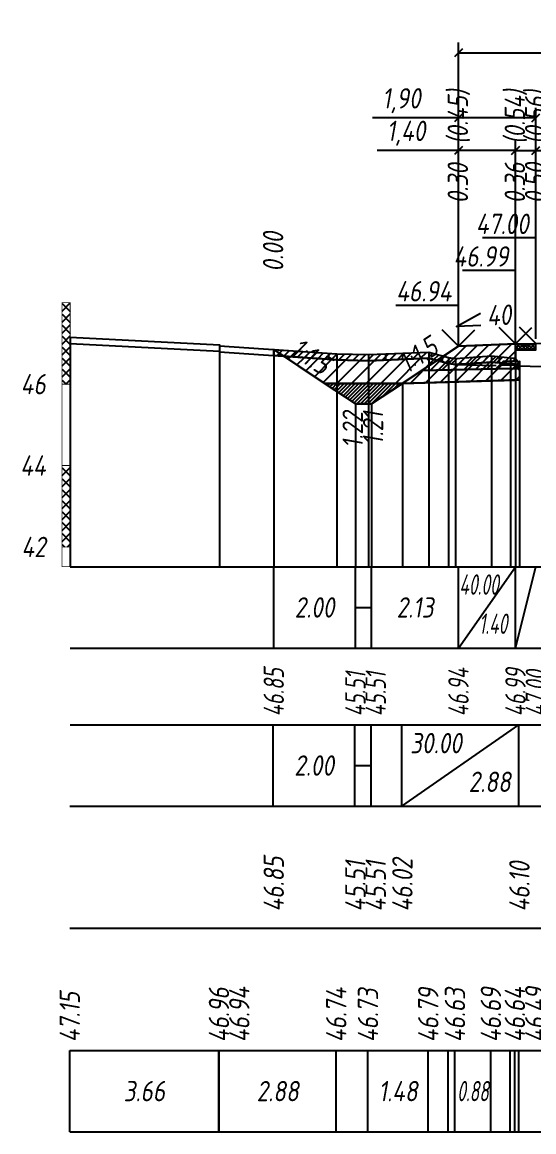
# Model space of a CAD drawing. Extents: x -717 to 1451, y -133302 to 233.
# Drawn here: x -349.7 to -286.9, y -114837.1 to -114700.8 of the extents above; entities that cross this region are included whole.
import ezdxf
from ezdxf.enums import TextEntityAlignment as Align

# ---------------------------------------------------------------- set-up
doc = ezdxf.new("R2010")
doc.units = 0
doc.linetypes.add('штриховая', pattern=[0.75, 0.5, -0.25])
for name, color, linetype in [('Интерполированный поперечник', 2, 'Continuous'), ('Код_510', 7, 'Continuous'), ('Код_514', 1, 'Continuous'), ('Код_516', 1, 'Continuous'), ('Контур_0', 7, 'Continuous'), ('Контур_2521', 7, 'Continuous'), ('Контур_2564', 7, 'Continuous'), ('Контур_2660', 7, 'Continuous'), ('Контур_2665', 7, 'Continuous'), ('Контур_400', 7, 'Continuous'), ('Контур_508', 7, 'Continuous'), ('Контур_512', 7, 'Continuous'), ('Контур_513', 7, 'Continuous'), ('Контур_818', 7, 'Continuous'), ('Красный поперечник', 1, 'Continuous'), ('Линейка абсолютных высот', 7, 'Continuous'), ('Объём_2501', 7, 'Continuous'), ('Объём_2564', 7, 'Continuous'), ('Объём_2650', 7, 'Continuous'), ('Объём_2660', 7, 'Continuous'), ('Объём_2661', 7, 'Continuous'), ('Объём_2662', 7, 'Continuous'), ('Объём_2663', 7, 'Continuous'), ('Объём_2664', 7, 'Continuous'), ('Объём_2665', 7, 'Continuous'), ('Объём_2666', 7, 'Continuous'), ('Объём_2667', 7, 'Continuous'), ('Объём_2668', 7, 'Continuous'), ('Объём_2669', 7, 'Continuous'), ('Объём_2675', 7, 'Continuous'), ('Объём_2753', 7, 'Continuous'), ('Откосы', 7, 'Continuous'), ('Отметки покрытия', 7, 'Continuous'), ('Рабочие отметки', 7, 'Continuous'), ('Рабочие отметки доп.', 7, 'Continuous'), ('Слои выравнивания', 7, 'Continuous'), ('Таблица', 7, 'Continuous'), ('Уклоны проезжей части', 7, 'Continuous'), ('Черный поперечник', 3, 'Continuous')]:
    doc.layers.add(name, color=color, linetype=linetype)
for name, color, linetype, true_color in [('Контур_2540', 2, 'Continuous', 0xffff00), ('Контур_2560', 2, 'Continuous', 0xffff00), ('Контур_2561', 7, 'Continuous', 0xff8040), ('Контур_2562', 3, 'Continuous', 0x00ff00), ('Контур_2563', 7, 'Continuous', 0xff8000), ('Контур_2570', 7, 'Continuous', 0x80ff00), ('Контур_2736', 4, 'Continuous', 0x00ffff), ('Контур_2737', 4, 'Continuous', 0x00ffff), ('Контур_2738', 4, 'Continuous', 0x00ffff), ('Контур_2739', 4, 'Continuous', 0x00ffff), ('Контур_2741', 4, 'Continuous', 0x00ffff), ('Контур_2742', 4, 'Continuous', 0x00ffff), ('Контур_2743', 4, 'Continuous', 0x00ffff), ('Контур_2744', 7, 'Continuous', 0xa4ffff), ('Контур_2745', 7, 'Continuous', 0xa4ffff), ('Контур_2747', 4, 'Continuous', 0x00ffff), ('Контур_2748', 4, 'Continuous', 0x00ffff), ('Контур_2749', 4, 'Continuous', 0x00ffff), ('Контур_2750', 4, 'Continuous', 0x00ffff), ('Контур_2751', 4, 'Continuous', 0x00ffff), ('Контур_2752', 4, 'Continuous', 0x00ffff), ('Контур_2760', 7, 'Continuous', 0x323232), ('Контур_402', 7, 'Continuous', 0xff6464), ('Контур_703', 4, 'Continuous', 0x00ffff), ('Контур_705', 4, 'Continuous', 0x00ffff), ('Контур_707', 4, 'Continuous', 0x00ffff), ('Контур_720', 131, 'Continuous', 0xaaffff), ('Объём_2500', 7, 'Continuous', 0xc0c0c0), ('Объём_2520', 7, 'Continuous', 0x80ffff), ('Объём_2540', 2, 'Continuous', 0xffff00), ('Объём_2560', 2, 'Continuous', 0xffff00), ('Объём_2561', 7, 'Continuous', 0xff8040), ('Объём_2562', 3, 'Continuous', 0x00ff00), ('Объём_2563', 7, 'Continuous', 0xff8000), ('Объём_2570', 7, 'Continuous', 0x80ff00), ('Объём_2600', 7, 'Continuous', 0x808000), ('Объём_2620', 2, 'Continuous', 0xffff00), ('Объём_2746', 2, 'Continuous', 0xffff00)]:
    doc.layers.add(name, color=color, linetype=linetype, true_color=true_color)
doc.styles.get("Standard").update_dxf_attribs({"font": 'txt', "height": 2.5})
doc.styles.add('М', font='romand.shx', dxfattribs={"width": 0.8, "oblique": 10, "height": 2.5})
doc.dimstyles.new('ISO-25', dxfattribs={"dimtxt": 2.5, "dimasz": 2.5, "dimexe": 1.25, "dimexo": 0.625, "dimtad": 1, "dimtxsty": 'Standard', "dimcen": 2.5, "dimadec": 0, "dimazin": 0, "dimtfac": 1, "dimtmove": 0, "dimatfit": 3, "dimfxl": 1, "dimarcsym": 0})
pattern_1 = [(45.00000125, (-423.81675, 10.3301), (-0.6735192404, 0.673519211), []), (135.0000003, (-423.81675, 10.3301), (-0.673519222, -0.67351923), [])]

# ---------------------------------------------------------------- blocks, each defined once
blk = doc.blocks.new('_Oblique')
at = {"color": 0, "linetype": 'ByBlock', "lineweight": -2}
blk.add_line((-0.5, -0.5), (0.5, 0.5), dxfattribs=at)
blk = doc.blocks.new('*D2367')
at = {"color": 0, "lineweight": -2, "transparency": 16777216}
for p, q in [((-296.13, -114740), (-296.13, -114715.28)), ((-289.13, -114739.72), (-289.13, -114715.28)), ((-296.13, -114716.53), (-306.1, -114716.53)), ((-289.13, -114716.53), (-296.13, -114716.53))]:
    blk.add_line(p, q, dxfattribs=at)
at = {"layer": 'Defpoints', "color": 0, "transparency": 16777216}
for p in [(-289.13, -114716.53), (-296.13, -114740.62), (-289.13, -114740.34)]:
    blk.add_point(p, dxfattribs=at)
at = {"color": 0, "lineweight": -2, "transparency": 16777216, "rotation": 180}
blk.add_blockref('_Oblique', (-296.13, -114716.53), dxfattribs=at)
at = {"color": 0, "lineweight": -2, "transparency": 16777216}
blk.add_blockref('_Oblique', (-289.13, -114716.53), dxfattribs=at)
at = {"color": 0, "transparency": 16777216, "insert": (-302.56, -114714.42), "char_height": 2.5, "width": 8.75, "attachment_point": 5, "style": 'М'}
blk.add_mtext('1,40', dxfattribs=at)
blk = doc.blocks.new('*D2369')
at = {"color": 0, "lineweight": -2, "transparency": 16777216}
for p, q in [((-289.13, -114739.72), (-289.13, -114715.28)), ((-286.63, -114739.67), (-286.63, -114715.28)), ((-289.13, -114716.53), (-286.63, -114716.53)), ((-286.63, -114716.53), (-275.67, -114716.53))]:
    blk.add_line(p, q, dxfattribs=at)
at = {"layer": 'Defpoints', "color": 0, "transparency": 16777216}
for p in [(-286.63, -114716.53), (-289.13, -114740.34), (-286.63, -114740.29)]:
    blk.add_point(p, dxfattribs=at)
at = {"color": 0, "lineweight": -2, "transparency": 16777216, "rotation": 180}
blk.add_blockref('_Oblique', (-289.13, -114716.53), dxfattribs=at)
at = {"color": 0, "lineweight": -2, "transparency": 16777216}
blk.add_blockref('_Oblique', (-286.63, -114716.53), dxfattribs=at)
at = {"color": 0, "transparency": 16777216, "insert": (-279.43, -114714.42), "char_height": 2.5, "width": 9.1667, "attachment_point": 5, "style": 'М'}
blk.add_mtext('0,50', dxfattribs=at)
blk = doc.blocks.new('*D2372')
at = {"color": 0, "lineweight": -2, "transparency": 16777216}
for p, q in [((-296.13, -114740), (-296.13, -114711.28)), ((-286.63, -114739.67), (-286.63, -114711.28)), ((-296.13, -114712.53), (-306.67, -114712.53)), ((-286.63, -114712.53), (-296.13, -114712.53))]:
    blk.add_line(p, q, dxfattribs=at)
at = {"layer": 'Defpoints', "color": 0, "transparency": 16777216}
for p in [(-286.63, -114712.53), (-296.13, -114740.62), (-286.63, -114740.29)]:
    blk.add_point(p, dxfattribs=at)
at = {"color": 0, "lineweight": -2, "transparency": 16777216, "rotation": 180}
blk.add_blockref('_Oblique', (-296.13, -114712.53), dxfattribs=at)
at = {"color": 0, "lineweight": -2, "transparency": 16777216}
blk.add_blockref('_Oblique', (-286.63, -114712.53), dxfattribs=at)
at = {"color": 0, "transparency": 16777216, "insert": (-303.13, -114710.42), "char_height": 2.5, "width": 8.75, "attachment_point": 5, "style": 'М'}
blk.add_mtext('1,90', dxfattribs=at)
blk = doc.blocks.new('*D2373')
at = {"color": 0, "lineweight": -2, "transparency": 16777216}
for p, q in [((-296.13, -114740), (-296.13, -114703.28)), ((-195.18, -114739.97), (-195.18, -114703.28)), ((-296.13, -114704.53), (-195.18, -114704.53))]:
    blk.add_line(p, q, dxfattribs=at)
at = {"layer": 'Defpoints', "color": 0, "transparency": 16777216}
for p in [(-195.18, -114704.53), (-296.13, -114740.62), (-195.18, -114740.59)]:
    blk.add_point(p, dxfattribs=at)
at = {"color": 0, "lineweight": -2, "transparency": 16777216, "rotation": 180}
blk.add_blockref('_Oblique', (-296.13, -114704.53), dxfattribs=at)
at = {"color": 0, "lineweight": -2, "transparency": 16777216}
blk.add_blockref('_Oblique', (-195.18, -114704.53), dxfattribs=at)
at = {"color": 0, "transparency": 16777216, "insert": (-245.65, -114702.42), "char_height": 2.5, "width": 11.25, "attachment_point": 5, "style": 'М'}
blk.add_mtext('20,19', dxfattribs=at)

msp = doc.modelspace()

# ---------------------------------------------------------------- hatches: boundary and pattern name
at = {"transparency": 33554681}
h = msp.add_hatch(dxfattribs=at)
h.set_pattern_fill('ANGLE', color=256)
h.set_pattern_definition([(0, (-423.817, 10.33), (0, 6.985), [5.08, -1.905]), (90, (-423.817, 10.33), (-6.985, 4e-16), [5.08, -1.905])])
h.paths.add_polyline_path([(-288.647, -114743.543), (-289.147, -114742.793), (-289.722, -114742.757), (-292.094, -114742.529), (-296.509, -114742.845), (-297.351, -114742.703), (-299.785, -114742.063), (-307.188, -114742.364), (-311.088, -114742.27), (-318.817, -114741.738), (-318.817, -114740.988), (-311.088, -114741.52), (-307.188, -114741.614), (-299.785, -114741.313), (-297.351, -114741.953), (-296.509, -114742.095), (-292.094, -114741.779), (-289.722, -114742.007), (-289.147, -114742.043), (-288.647, -114742.793)])
h = msp.add_hatch()
h.set_pattern_fill('ANSI37', color=256, scale=0.1)
h.set_pattern_definition([(45, (-287.88047, -114740.53107), (-0.22451, 0.22451), []), (135, (-287.88047, -114740.53107), (-0.22451, -0.22451), [])])
h.paths.add_polyline_path([(-289.13, -114740.281), (-289.13, -114741.034), (-286.625, -114741.034), (-286.632, -114740.23), (-287.88, -114740.531)])
at = {"layer": 'Линейка абсолютных высот'}
h = msp.add_hatch(dxfattribs=at)
h.set_pattern_fill('ANSI37', scale=0.3, style=0)
h.set_pattern_definition(pattern_1)
h.paths.add_polyline_path([(-343.817, -114745.24), (-343.817, -114735.24), (-344.817, -114735.24), (-344.817, -114745.24)])
h = msp.add_hatch(dxfattribs=at)
h.set_pattern_fill('ANSI37', scale=0.3, style=0)
h.set_pattern_definition(pattern_1)
h.paths.add_polyline_path([(-343.817, -114765.24), (-343.817, -114755.24), (-344.817, -114755.24), (-344.817, -114765.24)])
at = {"layer": 'Объём_2563'}
h = msp.add_hatch(dxfattribs=at)
h.set_pattern_fill('ANSI31', color=256, scale=0.3)
h.set_pattern_definition([(45, (-423.81675, 10.3301), (-0.673519209, 0.673519209), [])])
h.paths.add_polyline_path([(-296.13, -114740.561), (-289.13, -114740.281), (-289.13, -114742.431), (-290.63, -114742.461), (-291.549, -114743.379), (-300.63, -114743.561)])
at = {"layer": 'Объём_2570'}
h = msp.add_hatch(dxfattribs=at)
h.set_pattern_fill('ANSI31', color=256, scale=0.2)
h.set_pattern_definition([(45, (-423.81675, 10.33013), (-0.449012806, 0.449012806), [])])
h.paths.add_polyline_path([(-288.647, -114743.543), (-289.147, -114742.793), (-289.722, -114742.757), (-292.094, -114742.529), (-296.509, -114742.845), (-297.351, -114742.703), (-299.785, -114742.063), (-307.188, -114742.364), (-311.088, -114742.27), (-318.817, -114741.738), (-318.817, -114740.988), (-311.088, -114741.52), (-307.188, -114741.614), (-299.785, -114741.313), (-297.351, -114741.953), (-296.509, -114742.095), (-292.094, -114741.779), (-289.722, -114742.007), (-289.147, -114742.043), (-288.647, -114742.793)])
at = {"layer": 'Объём_2600'}
h = msp.add_hatch(dxfattribs=at)
h.set_pattern_fill('HONEY', color=5, scale=0.3)
h.set_pattern_definition([(0, (-423.81675, 10.3301), (1.42875, 0.8248891935), [0.9525, -1.905]), (120, (-423.81675, 10.3301), (-1.428749997, 0.824889199), [0.9525, -1.905]), (60, (-423.81675, 10.3301), (3e-09, 1.6497783924), [-1.905, 0.9525])])
h.paths.add_polyline_path([(-318.817, -114741.738), (-318.817, -114740.988), (-317.562, -114741.824)])
h = msp.add_hatch(dxfattribs=at)
h.set_pattern_fill('ANSI31', color=6, scale=0.4)
h.set_pattern_definition([(45, (-423.8167, 10.3301), (-0.898025612, 0.898025612), [])])
h.paths.add_polyline_path([(-288.647, -114744.724), (-303.022, -114745.155), (-312.566, -114745.155), (-317.562, -114741.824), (-311.088, -114742.27), (-307.188, -114742.364), (-299.785, -114742.063), (-297.351, -114742.703), (-296.509, -114742.845), (-292.094, -114742.529), (-289.722, -114742.757), (-289.147, -114742.793), (-288.647, -114743.543)])
at = {"layer": 'Объём_2620'}
h = msp.add_hatch(dxfattribs=at)
h.set_pattern_fill('ANSI31', color=2, scale=0.1)
h.set_pattern_definition([(45, (-423.81675, 10.33013), (-0.224506403, 0.224506403), [])])
h.paths.add_polyline_path([(-303.022, -114745.155), (-306.794, -114747.67), (-308.794, -114747.67), (-312.566, -114745.155)])

# ---------------------------------------------------------------- linework, layer by layer
msp.add_lwpolyline([(-289.13, -114740.281), (-289.13, -114741.034), (-286.625, -114741.034), (-286.632, -114740.23), (-287.88, -114740.531), (-289.13, -114740.281)])
at = {"layer": 'Интерполированный поперечник', "linetype": 'штриховая', "ltscale": 10, "flags": 128}
msp.add_lwpolyline([(-296.498, -114742.818), (-170.177, -114745.781)], dxfattribs=at)
at = {"layer": 'Код_510'}
for p, q in [((-343.871, -114837.091), (-343.871, -114827.091)), ((-325.548, -114837.091), (-325.548, -114827.091)), ((-325.518, -114837.091), (-325.518, -114827.091)), ((-311.142, -114837.091), (-311.142, -114827.091)), ((-307.243, -114837.091), (-307.243, -114827.091)), ((-299.84, -114837.091), (-299.84, -114827.091)), ((-297.406, -114837.091), (-297.406, -114827.091)), ((-296.563, -114837.091), (-296.563, -114827.091)), ((-292.149, -114837.091), (-292.149, -114827.091)), ((-289.777, -114837.091), (-289.777, -114827.091)), ((-289.201, -114837.091), (-289.201, -114827.091)), ((-288.701, -114837.091), (-288.701, -114827.091))]:
    msp.add_line(p, q, dxfattribs=at)
at = {"layer": 'Код_514'}
for p, q in [((-318.817, -114777.67), (-318.817, -114767.67)), ((-308.794, -114777.67), (-308.794, -114767.67)), ((-306.794, -114777.67), (-306.794, -114767.67)), ((-296.13, -114777.67), (-296.13, -114767.67)), ((-296.13, -114777.67), (-289.13, -114767.67)), ((-289.13, -114777.67), (-289.13, -114767.67)), ((-289.13, -114777.67), (-286.63, -114767.67)), ((-308.794, -114772.67), (-306.794, -114772.67))]:
    msp.add_line(p, q, dxfattribs=at)
at = {"layer": 'Код_516'}
for p, q in [((-318.871, -114797.091), (-318.871, -114787.091)), ((-308.848, -114797.091), (-308.848, -114787.091)), ((-306.848, -114797.091), (-306.848, -114787.091)), ((-303.076, -114797.091), (-303.076, -114787.091)), ((-303.076, -114797.091), (-288.701, -114787.091)), ((-288.701, -114797.091), (-288.701, -114787.091)), ((-308.848, -114792.091), (-306.848, -114792.091))]:
    msp.add_line(p, q, dxfattribs=at)
at = {"layer": 'Контур_0', "flags": 128}
for points in [[(-296.13, -114740.561), (-296.13, -114740.561), (-296.13, -114740.561), (-296.13, -114740.561), (-296.13, -114740.561), (-296.13, -114740.561), (-296.13, -114740.561), (-296.13, -114740.561), (-296.13, -114740.561), (-296.13, -114740.561), (-296.13, -114740.561), (-296.13, -114740.561), (-296.13, -114740.561), (-296.13, -114740.561), (-296.13, -114740.561), (-306.794, -114747.67), (-308.794, -114747.67), (-318.817, -114740.988), (-318.817, -114740.988), (-318.817, -114740.988), (-318.817, -114740.988), (-318.817, -114740.988), (-318.817, -114740.988), (-318.817, -114740.988), (-318.817, -114740.988), (-318.817, -114740.988), (-318.817, -114740.988), (-318.817, -114740.988), (-318.817, -114740.988), (-318.817, -114740.988)], [(-296.13, -114740.561), (-296.13, -114740.561), (-296.13, -114740.561), (-296.13, -114740.561), (-296.13, -114740.561), (-296.13, -114740.561), (-296.13, -114740.561), (-296.13, -114740.561), (-296.13, -114740.561), (-296.13, -114740.561), (-296.13, -114740.561), (-296.13, -114740.561), (-296.13, -114740.561), (-296.13, -114740.561), (-296.13, -114740.561), (-306.794, -114747.67)], [(-289.13, -114742.431), (-289.13, -114740.281)], [(-300.63, -114743.561), (-291.549, -114743.379), (-290.63, -114742.461), (-289.13, -114742.431)], [(-290.63, -114742.461), (-288.647, -114742.421), (-288.647, -114743.321), (-291.549, -114743.379), (-290.63, -114742.461), (-290.63, -114742.461)]]:
    msp.add_lwpolyline(points, dxfattribs=at)
at = {"layer": 'Контур_2521', "color": 250, "flags": 128}
msp.add_lwpolyline([(-291.09, -114742.92), (-288.647, -114742.871)], dxfattribs=at)
at = {"layer": 'Контур_2540', "flags": 128}
msp.add_lwpolyline([(-291.549, -114743.379), (-288.647, -114743.321), (-288.647, -114744.724), (-303.022, -114745.155), (-300.63, -114743.561), (-291.549, -114743.379), (-291.549, -114743.379)], dxfattribs=at)
at = {"layer": 'Контур_2560', "flags": 128}
msp.add_lwpolyline([(-296.13, -114740.561), (-296.13, -114740.561), (-296.13, -114740.561), (-289.13, -114740.281)], dxfattribs=at)
at = {"layer": 'Контур_2561', "flags": 128}
msp.add_lwpolyline([(-289.13, -114740.281), (-289.13, -114740.281), (-296.13, -114740.561), (-296.13, -114740.561), (-289.13, -114740.281)], dxfattribs=at)
at = {"layer": 'Контур_2562', "flags": 128}
msp.add_lwpolyline([(-296.13, -114740.561), (-296.13, -114740.561), (-296.13, -114740.561), (-296.13, -114740.561), (-296.13, -114740.561)], dxfattribs=at)
at = {"layer": 'Контур_2563', "flags": 128}
msp.add_lwpolyline([(-296.13, -114740.561), (-289.13, -114740.281), (-289.13, -114742.431), (-290.63, -114742.461), (-291.549, -114743.379), (-300.63, -114743.561), (-296.13, -114740.561), (-296.13, -114740.561)], dxfattribs=at)
at = {"layer": 'Контур_2564', "flags": 128}
msp.add_lwpolyline([(-296.13, -114740.561), (-289.13, -114740.281)], dxfattribs=at)
at = {"layer": 'Контур_2570', "flags": 128}
msp.add_lwpolyline([(-343.817, -114740.238), (-325.494, -114741.175), (-325.464, -114741.28), (-311.088, -114742.27), (-307.188, -114742.364), (-299.785, -114742.063), (-297.351, -114742.703), (-297.351, -114742.703), (-296.509, -114742.845), (-292.094, -114742.529), (-289.722, -114742.757), (-289.147, -114742.793), (-288.647, -114743.543)], dxfattribs=at)
at = {"layer": 'Контур_2660', "flags": 128}
msp.add_lwpolyline([(-303.022, -114745.155), (-288.647, -114744.724)], dxfattribs=at)
at = {"layer": 'Контур_2665', "flags": 128}
msp.add_lwpolyline([(-296.13, -114740.561), (-296.13, -114740.561)], dxfattribs=at)
at = {"layer": 'Контур_2736', "flags": 128}
msp.add_lwpolyline([(-296.13, -114740.561), (-296.13, -114740.561)], dxfattribs=at)
at = {"layer": 'Контур_2737', "flags": 128}
msp.add_lwpolyline([(-296.13, -114740.561), (-296.13, -114740.561)], dxfattribs=at)
at = {"layer": 'Контур_2738', "flags": 128}
msp.add_lwpolyline([(-296.13, -114740.561), (-296.13, -114740.561)], dxfattribs=at)
at = {"layer": 'Контур_2739', "flags": 128}
msp.add_lwpolyline([(-296.13, -114740.561), (-296.13, -114740.561)], dxfattribs=at)
at = {"layer": 'Контур_2741', "flags": 128}
msp.add_lwpolyline([(-318.817, -114740.988), (-318.817, -114740.988)], dxfattribs=at)
at = {"layer": 'Контур_2742', "flags": 128}
msp.add_lwpolyline([(-318.817, -114740.988), (-318.817, -114740.988)], dxfattribs=at)
at = {"layer": 'Контур_2743', "flags": 128}
msp.add_lwpolyline([(-318.817, -114740.988), (-318.817, -114740.988)], dxfattribs=at)
at = {"layer": 'Контур_2744', "flags": 128}
msp.add_lwpolyline([(-318.817, -114740.988), (-318.817, -114740.988)], dxfattribs=at)
msp.add_lwpolyline([(-318.817, -114740.988), (-318.817, -114740.988)], dxfattribs=at)
msp.add_lwpolyline([(-318.817, -114740.988), (-318.817, -114740.988)], dxfattribs=at)
msp.add_lwpolyline([(-318.817, -114740.988), (-318.817, -114740.988)], dxfattribs=at)
msp.add_lwpolyline([(-318.817, -114740.988), (-318.817, -114740.988)], dxfattribs=at)
msp.add_lwpolyline([(-318.817, -114740.988), (-318.817, -114740.988)], dxfattribs=at)
at = {"layer": 'Контур_2745', "flags": 128}
msp.add_lwpolyline([(-296.13, -114740.561), (-296.13, -114740.561)], dxfattribs=at)
msp.add_lwpolyline([(-296.13, -114740.561), (-296.13, -114740.561)], dxfattribs=at)
msp.add_lwpolyline([(-296.13, -114740.561), (-296.13, -114740.561)], dxfattribs=at)
msp.add_lwpolyline([(-296.13, -114740.561), (-296.13, -114740.561)], dxfattribs=at)
msp.add_lwpolyline([(-296.13, -114740.561), (-296.13, -114740.561)], dxfattribs=at)
msp.add_lwpolyline([(-296.13, -114740.561), (-296.13, -114740.561)], dxfattribs=at)
at = {"layer": 'Контур_2747', "flags": 128}
msp.add_lwpolyline([(-296.13, -114740.561), (-296.13, -114740.561)], dxfattribs=at)
at = {"layer": 'Контур_2748', "flags": 128}
msp.add_lwpolyline([(-296.13, -114740.561), (-296.13, -114740.561)], dxfattribs=at)
at = {"layer": 'Контур_2749', "flags": 128}
msp.add_lwpolyline([(-296.13, -114740.561), (-296.13, -114740.561)], dxfattribs=at)
at = {"layer": 'Контур_2750', "flags": 128}
msp.add_lwpolyline([(-318.817, -114740.988), (-318.817, -114740.988)], dxfattribs=at)
at = {"layer": 'Контур_2751', "flags": 128}
msp.add_lwpolyline([(-318.817, -114740.988), (-318.817, -114740.988)], dxfattribs=at)
at = {"layer": 'Контур_2752', "flags": 128}
msp.add_lwpolyline([(-318.817, -114740.988), (-318.817, -114740.988)], dxfattribs=at)
at = {"layer": 'Контур_2760', "flags": 128}
msp.add_lwpolyline([(-288.647, -114740.271), (-286.63, -114740.231), (-269.13, -114739.881), (-269.06, -114739.88), (-248.38, -114739.466), (-248.259, -114739.469), (-247.179, -114739.49), (-246.556, -114739.503), (-245.156, -114739.531), (-242.731, -114739.579), (-227.63, -114739.881), (-219.028, -114740.053), (-213.505, -114740.164), (-210.13, -114740.231), (-202.083, -114740.392)], dxfattribs=at)
at = {"layer": 'Контур_400', "flags": 128}
msp.add_lwpolyline([(-289.13, -114740.281), (-286.63, -114740.231), (-286.63, -114740.231), (-286.63, -114740.231), (-286.63, -114740.231), (-286.63, -114740.231), (-286.63, -114740.231), (-269.13, -114739.881), (-248.38, -114739.466)], dxfattribs=at)
at = {"layer": 'Контур_402', "flags": 128}
msp.add_lwpolyline([(-303.022, -114745.155), (-289.13, -114744.739)], dxfattribs=at)
at = {"layer": 'Контур_508', "flags": 128}
msp.add_lwpolyline([(-318.817, -114740.988), (-308.794, -114747.67), (-306.794, -114747.67), (-303.022, -114745.155), (-289.13, -114744.739)], dxfattribs=at)
at = {"layer": 'Контур_512', "flags": 128}
msp.add_lwpolyline([(-318.817, -114740.988), (-308.794, -114747.67), (-306.794, -114747.67), (-303.022, -114745.155), (-288.647, -114744.724)], dxfattribs=at)
at = {"layer": 'Контур_513', "flags": 128}
msp.add_lwpolyline([(-318.817, -114740.988), (-308.794, -114747.67), (-306.794, -114747.67), (-303.022, -114745.155), (-289.13, -114744.739)], dxfattribs=at)
at = {"layer": 'Контур_703', "flags": 128}
for points in [[(-296.13, -114740.561), (-306.794, -114747.67)], [(-296.13, -114740.561), (-296.13, -114740.561)]]:
    msp.add_lwpolyline(points, dxfattribs=at)
at = {"layer": 'Контур_705', "flags": 128}
msp.add_lwpolyline([(-296.13, -114740.561), (-296.13, -114740.561)], dxfattribs=at)
at = {"layer": 'Контур_707', "flags": 128}
msp.add_lwpolyline([(-308.794, -114747.67), (-318.817, -114740.988)], dxfattribs=at)
at = {"layer": 'Контур_720', "flags": 128}
msp.add_lwpolyline([(-306.794, -114747.67), (-308.794, -114747.67)], dxfattribs=at)
at = {"layer": 'Контур_818', "flags": 128}
msp.add_lwpolyline([(-318.817, -114741.738), (-311.088, -114742.27), (-307.188, -114742.364), (-299.785, -114742.063), (-297.351, -114742.703), (-297.351, -114742.703), (-296.509, -114742.845), (-292.094, -114742.529), (-289.722, -114742.757), (-289.147, -114742.793), (-288.647, -114743.543)], dxfattribs=at)
at = {"layer": 'Красный поперечник'}
for p, q in [((-318.817, -114740.988), (-318.817, -114767.67)), ((-318.817, -114740.988), (-308.794, -114747.67)), ((-306.794, -114747.67), (-296.13, -114740.561)), ((-296.13, -114740.561), (-289.13, -114740.281)), ((-289.13, -114740.281), (-286.63, -114740.231)), ((-303.022, -114745.155), (-303.022, -114767.67)), ((-288.647, -114744.724), (-288.647, -114767.67)), ((-308.794, -114747.67), (-308.794, -114767.67)), ((-308.794, -114747.67), (-306.794, -114747.67)), ((-306.794, -114747.67), (-306.794, -114767.67))]:
    msp.add_line(p, q, dxfattribs=at)
at = {"layer": 'Линейка абсолютных высот', "color": 7, "const_width": 0.1, "flags": 128}
for points in [[(-343.817, -114745.24), (-343.817, -114735.24), (-344.817, -114735.24), (-344.817, -114745.24), (-343.817, -114745.24)], [(-343.817, -114755.24), (-343.817, -114745.24), (-344.817, -114745.24), (-344.817, -114755.24), (-343.817, -114755.24)], [(-343.817, -114765.24), (-343.817, -114755.24), (-344.817, -114755.24), (-344.817, -114765.24), (-343.817, -114765.24)], [(-343.817, -114767.67), (-343.817, -114765.24), (-344.817, -114765.24), (-344.817, -114767.67), (-343.817, -114767.67)]]:
    msp.add_lwpolyline(points, dxfattribs=at)
at = {"layer": 'Объём_2500', "flags": 128}
msp.add_lwpolyline([(-289.13, -114742.431), (-289.13, -114740.281)], dxfattribs=at)
at = {"layer": 'Объём_2501', "flags": 128}
msp.add_lwpolyline([(-289.13, -114740.281), (-286.63, -114740.231), (-286.63, -114740.231), (-286.63, -114740.231), (-286.63, -114740.231), (-286.63, -114740.231), (-286.63, -114740.231), (-269.13, -114739.881), (-248.38, -114739.466)], dxfattribs=at)
at = {"layer": 'Объём_2520', "color": 250, "flags": 128}
msp.add_lwpolyline([(-290.63, -114742.461), (-288.647, -114742.421), (-288.647, -114743.321), (-291.549, -114743.379), (-290.63, -114742.461), (-290.63, -114742.461)], dxfattribs=at)
at = {"layer": 'Объём_2540', "flags": 128}
msp.add_lwpolyline([(-291.549, -114743.379), (-288.647, -114743.321), (-288.647, -114744.724), (-303.022, -114745.155), (-300.63, -114743.561), (-291.549, -114743.379), (-291.549, -114743.379)], dxfattribs=at)
at = {"layer": 'Объём_2560', "flags": 128}
msp.add_lwpolyline([(-296.13, -114740.561), (-296.13, -114740.561), (-296.13, -114740.561), (-289.13, -114740.281)], dxfattribs=at)
at = {"layer": 'Объём_2561', "flags": 128}
msp.add_lwpolyline([(-289.13, -114740.281), (-289.13, -114740.281), (-296.13, -114740.561), (-296.13, -114740.561), (-289.13, -114740.281)], dxfattribs=at)
at = {"layer": 'Объём_2562', "flags": 128}
msp.add_lwpolyline([(-296.13, -114740.561), (-296.13, -114740.561), (-296.13, -114740.561), (-296.13, -114740.561), (-296.13, -114740.561)], dxfattribs=at)
at = {"layer": 'Объём_2563', "color": 250, "flags": 128}
msp.add_lwpolyline([(-296.13, -114740.561), (-289.13, -114740.281), (-289.13, -114742.431), (-290.63, -114742.461), (-291.549, -114743.379), (-300.63, -114743.561), (-296.13, -114740.561), (-296.13, -114740.561)], dxfattribs=at)
at = {"layer": 'Объём_2564', "flags": 128}
msp.add_lwpolyline([(-296.13, -114740.561), (-289.13, -114740.281)], dxfattribs=at)
at = {"layer": 'Объём_2570', "flags": 128}
msp.add_lwpolyline([(-288.647, -114743.543), (-288.647, -114743.543), (-288.647, -114743.543), (-289.147, -114742.793), (-289.722, -114742.757), (-292.094, -114742.529), (-296.509, -114742.845), (-297.351, -114742.703), (-299.785, -114742.063), (-307.188, -114742.364), (-311.088, -114742.27), (-318.817, -114741.738), (-318.817, -114740.988), (-311.088, -114741.52), (-307.188, -114741.614), (-299.785, -114741.313), (-297.351, -114741.953), (-296.509, -114742.095), (-292.094, -114741.779), (-289.722, -114742.007), (-289.147, -114742.043), (-288.647, -114742.793), (-288.647, -114742.793), (-288.647, -114742.793), (-288.647, -114743.543), (-288.647, -114743.543)], dxfattribs=at)
at = {"layer": 'Объём_2600', "color": 5, "flags": 128}
msp.add_lwpolyline([(-318.817, -114741.738), (-318.817, -114740.988), (-317.562, -114741.824), (-318.817, -114741.738), (-318.817, -114741.738)], dxfattribs=at)
at = {"layer": 'Объём_2620', "flags": 128}
msp.add_lwpolyline([(-303.022, -114745.155), (-306.794, -114747.67), (-308.794, -114747.67), (-312.566, -114745.155), (-303.022, -114745.155), (-303.022, -114745.155)], dxfattribs=at)
at = {"layer": 'Объём_2650', "color": 6, "flags": 128}
msp.add_lwpolyline([(-288.647, -114744.724), (-303.022, -114745.155), (-312.566, -114745.155), (-317.562, -114741.824), (-311.088, -114742.27), (-307.188, -114742.364), (-299.785, -114742.063), (-297.351, -114742.703), (-296.509, -114742.845), (-292.094, -114742.529), (-289.722, -114742.757), (-289.147, -114742.793), (-288.647, -114743.543), (-288.647, -114744.724), (-288.647, -114744.724)], dxfattribs=at)
at = {"layer": 'Объём_2660', "flags": 128}
msp.add_lwpolyline([(-303.022, -114745.155), (-288.647, -114744.724)], dxfattribs=at)
at = {"layer": 'Объём_2661', "flags": 128}
msp.add_lwpolyline([(-296.13, -114740.561), (-303.022, -114745.155)], dxfattribs=at)
at = {"layer": 'Объём_2662', "flags": 128}
msp.add_lwpolyline([(-312.566, -114745.155), (-318.817, -114740.988)], dxfattribs=at)
at = {"layer": 'Объём_2663', "flags": 128}
for points in [[(-308.794, -114747.67), (-312.566, -114745.155)], [(-303.022, -114745.155), (-306.794, -114747.67)]]:
    msp.add_lwpolyline(points, dxfattribs=at)
at = {"layer": 'Объём_2664', "flags": 128}
msp.add_lwpolyline([(-306.794, -114747.67), (-308.794, -114747.67)], dxfattribs=at)
at = {"layer": 'Объём_2665', "flags": 128}
msp.add_lwpolyline([(-296.13, -114740.561), (-296.13, -114740.561)], dxfattribs=at)
at = {"layer": 'Объём_2666', "flags": 128}
msp.add_lwpolyline([(-296.13, -114740.561), (-296.13, -114740.561)], dxfattribs=at)
at = {"layer": 'Объём_2667', "flags": 128}
for points in [[(-318.817, -114740.988), (-318.817, -114740.988)], [(-296.13, -114740.561), (-296.13, -114740.561)]]:
    msp.add_lwpolyline(points, dxfattribs=at)
at = {"layer": 'Объём_2668', "flags": 128}
for points in [[(-318.817, -114740.988), (-318.817, -114740.988)], [(-296.13, -114740.561), (-296.13, -114740.561)]]:
    msp.add_lwpolyline(points, dxfattribs=at)
at = {"layer": 'Объём_2669', "flags": 128}
for points in [[(-318.817, -114740.988), (-318.817, -114740.988)], [(-296.13, -114740.561), (-296.13, -114740.561)]]:
    msp.add_lwpolyline(points, dxfattribs=at)
at = {"layer": 'Объём_2675', "flags": 128}
for points in [[(-318.817, -114740.988), (-318.817, -114740.988)], [(-318.817, -114740.988), (-318.817, -114740.988)], [(-318.817, -114740.988), (-318.817, -114740.988)], [(-318.817, -114740.988), (-318.817, -114740.988)], [(-318.817, -114740.988), (-318.817, -114740.988)], [(-318.817, -114740.988), (-318.817, -114740.988)], [(-296.13, -114740.561), (-296.13, -114740.561)], [(-296.13, -114740.561), (-296.13, -114740.561)], [(-296.13, -114740.561), (-296.13, -114740.561)], [(-296.13, -114740.561), (-296.13, -114740.561)], [(-296.13, -114740.561), (-296.13, -114740.561)], [(-296.13, -114740.561), (-296.13, -114740.561)]]:
    msp.add_lwpolyline(points, dxfattribs=at)
at = {"layer": 'Объём_2746', "flags": 128}
msp.add_lwpolyline([(-288.647, -114743.543), (-288.647, -114744.724), (-303.022, -114745.155), (-298.78, -114742.327), (-297.351, -114742.703), (-296.509, -114742.845), (-292.094, -114742.529), (-289.722, -114742.757), (-289.147, -114742.793), (-288.647, -114743.543), (-288.647, -114743.543)], dxfattribs=at)
at = {"layer": 'Объём_2753', "flags": 128}
msp.add_lwpolyline([(-288.647, -114740.271), (-288.647, -114740.271)], dxfattribs=at)
at = {"layer": 'Откосы', "color": 1, "flags": 128}
msp.add_lwpolyline([(-293.372, -114738.035), (-296.369, -114738.155), (-293.432, -114736.536)], dxfattribs=at)
at = {"layer": 'Отметки покрытия', "color": 1}
for p, q in [((-286.63, -114727.281), (-293.18, -114727.281)), ((-289.13, -114731.281), (-295.63, -114731.281)), ((-289.13, -114740.281), (-289.13, -114731.281)), ((-296.13, -114735.561), (-303.83, -114735.561)), ((-296.13, -114740.561), (-296.13, -114735.561)), ((-296.13, -114740.561), (-298.13, -114738.561)), ((-296.13, -114740.561), (-294.13, -114738.561)), ((-289.13, -114740.281), (-291.13, -114738.281)), ((-289.13, -114740.281), (-287.13, -114738.281)), ((-286.63, -114740.231), (-288.63, -114738.231))]:
    msp.add_line(p, q, dxfattribs=at)
at = {"layer": 'Слои выравнивания'}
msp.add_line((-289.13, -114740.281), (-289.13, -114767.67), dxfattribs=at)
at = {"layer": 'Таблица'}
for p, q in [((-343.817, -114767.67), (-170.177, -114767.67)), ((-343.817, -114777.67), (-170.177, -114777.67)), ((-343.817, -114787.091), (-170.177, -114787.091)), ((-343.871, -114797.091), (-170.232, -114797.091)), ((-343.871, -114812.091), (-170.232, -114812.091)), ((-343.871, -114827.091), (-170.232, -114827.091)), ((-343.871, -114837.091), (-170.232, -114837.091))]:
    msp.add_line(p, q, dxfattribs=at)
at = {"layer": 'Черный поперечник', "color": 7}
for p, q in [((-343.817, -114739.488), (-343.817, -114767.67)), ((-325.494, -114740.425), (-325.494, -114767.67)), ((-325.464, -114740.53), (-325.464, -114767.67)), ((-299.785, -114741.313), (-299.785, -114767.67)), ((-311.088, -114741.52), (-311.088, -114767.67)), ((-307.188, -114741.614), (-307.188, -114767.67)), ((-297.351, -114741.953), (-297.351, -114767.67)), ((-296.509, -114742.095), (-296.509, -114767.67)), ((-292.094, -114741.779), (-292.094, -114767.67)), ((-289.722, -114742.007), (-289.722, -114767.67)), ((-289.147, -114742.043), (-289.147, -114767.67)), ((-288.647, -114742.793), (-288.647, -114767.67))]:
    msp.add_line(p, q, dxfattribs=at)
at = {"layer": 'Черный поперечник', "flags": 128}
msp.add_lwpolyline([(-343.817, -114739.488), (-325.494, -114740.425), (-325.464, -114740.53), (-311.088, -114741.52), (-307.188, -114741.614), (-299.785, -114741.313), (-297.351, -114741.953), (-296.509, -114742.095), (-292.094, -114741.779), (-289.722, -114742.007), (-289.147, -114742.043), (-289.13, -114742.067)], dxfattribs=at)

# ---------------------------------------------------------------- texts
at = {"layer": 'Код_510', "style": 'М', "oblique": 10, "width": 0.8}
for s, p in [('46.49', (-286.701, -114826.091)), ('47.15', (-343.871, -114826.091)), ('46.96', (-325.548, -114826.091)), ('46.94', (-323.048, -114826.091)), ('46.74', (-311.142, -114826.091)), ('46.73', (-307.243, -114826.091)), ('46.79', (-299.84, -114826.091)), ('46.63', (-296.563, -114826.091)), ('46.69', (-292.149, -114826.091)), ('46.64', (-289.201, -114826.091))]:
    msp.add_text(s, height=2.5, rotation=90, dxfattribs=at).set_placement(p, align=Align.MIDDLE_LEFT)
at = {"layer": 'Код_510', "style": 'М', "oblique": 10}
for s, width, p in [('3.66', 0.8, (-334.71, -114832.091)), ('2.88', 0.8, (-318.33, -114832.091)), ('1.48', 0.8, (-303.541, -114832.091)), ('0.88', 0.6, (-294.356, -114832.091))]:
    msp.add_text(s, height=2.5, dxfattribs=dict(at, width=width)).set_placement(p, align=Align.MIDDLE_CENTER)
at = {"layer": 'Код_514', "style": 'М', "oblique": 10, "width": 0.6}
msp.add_text('40.00', height=2.5, dxfattribs=at).set_placement((-296.031, -114768.61), align=Align.TOP_LEFT)
at = {"layer": 'Код_514', "style": 'М', "oblique": 10, "width": 0.8}
for s, p in [('2.00', (-313.805, -114772.67)), ('2.13', (-301.462, -114772.67))]:
    msp.add_text(s, height=2.5, dxfattribs=at).set_placement(p, align=Align.MIDDLE_CENTER)
at = {"layer": 'Код_514', "style": 'М', "oblique": 10, "width": 0.6}
msp.add_text('1.40', height=2.5, dxfattribs=at).set_placement((-290.13, -114776.67), align=Align.BOTTOM_RIGHT)
at = {"layer": 'Код_514', "style": 'М', "oblique": 10, "width": 0.7}
for s, p in [('46.85', (-318.817, -114786.052)), ('45.51', (-308.794, -114786.052)), ('45.51', (-306.294, -114786.052)), ('46.94', (-296.13, -114786.052)), ('46.99', (-289.13, -114786.052)), ('47.00', (-286.63, -114786.052))]:
    msp.add_text(s, height=2.5, rotation=90, dxfattribs=at).set_placement(p, align=Align.MIDDLE_LEFT)
at = {"layer": 'Код_516', "style": 'М', "oblique": 10, "width": 0.8}
msp.add_text('30.00', height=2.5, dxfattribs=at).set_placement((-302.076, -114788.091), align=Align.TOP_LEFT)
msp.add_text('2.00', height=2.5, dxfattribs=at).set_placement((-313.86, -114792.091), align=Align.MIDDLE_CENTER)
msp.add_text('2.88', height=2.5, dxfattribs=at).set_placement((-289.701, -114796.091), align=Align.BOTTOM_RIGHT)
for s, p in [('46.85', (-318.817, -114810.041)), ('45.51', (-308.794, -114810.041)), ('45.51', (-306.294, -114810.041)), ('46.02', (-303.022, -114810.041)), ('46.10', (-288.647, -114810.041))]:
    msp.add_text(s, height=2.5, rotation=90, dxfattribs=at).set_placement(p, align=Align.MIDDLE_LEFT)
at = {"layer": 'Линейка абсолютных высот', "style": 'М', "oblique": 10, "width": 0.8}
for s, p in [('46', (-346.817, -114745.24)), ('44', (-346.817, -114755.24)), ('42', (-346.817, -114765.24))]:
    msp.add_text(s, height=2.5, dxfattribs=at).set_placement(p, align=Align.MIDDLE_RIGHT)
at = {"layer": 'Отметки покрытия', "color": 1, "style": 'М', "oblique": 10, "width": 0.8}
for s, p in [('47.00', (-287.489, -114727.55)), ('46.99', (-289.989, -114731.55)), ('46.94', (-296.989, -114735.83))]:
    msp.add_text(s, height=2.5, dxfattribs=at).set_placement(p, align=Align.BOTTOM_RIGHT)
at = {"layer": 'Рабочие отметки', "color": 1, "style": 'М', "oblique": 10, "width": 0.8}
for s, p in [('0.30', (-296.209, -114723.031)), ('0.36', (-289.209, -114723.031)), ('0.50', (-286.709, -114723.031)), ('0.00', (-318.895, -114731.419))]:
    msp.add_text(s, height=2.5, rotation=90, dxfattribs=at).set_placement(p, align=Align.MIDDLE_LEFT)
for s, p in [('1.22', (-309.122, -114748.601)), ('1.21', (-306.622, -114748.601))]:
    msp.add_text(s, height=2.5, rotation=90, dxfattribs=at).set_placement(p, align=Align.MIDDLE_RIGHT)
at = {"layer": 'Рабочие отметки доп.', "color": 1, "style": 'М', "oblique": 10, "width": 0.8}
for s, p in [('(0.45)', (-296.209, -114715.731)), ('(0.54)', (-289.209, -114715.731)), ('(0.56)', (-286.709, -114715.731))]:
    msp.add_text(s, height=2.5, rotation=90, dxfattribs=at).set_placement(p, align=Align.MIDDLE_LEFT)
at = {"layer": 'Уклоны проезжей части', "color": 1, "style": 'М', "oblique": 10, "width": 0.8}
for s, rotation, p in [('40', 2.29061, (-291.068, -114738.751)), ('1:1.5', 326.30994, (-315.349, -114743.497)), ('1:1.5', 33.69007, (-299.98, -114743.283))]:
    msp.add_text(s, height=2.5, rotation=rotation, dxfattribs=at).set_placement(p, align=Align.BOTTOM_CENTER)

# ---------------------------------------------------------------- dimensions: what is measured, and where the dimension line sits
at = {"color": 5}
dim = msp.add_linear_dim(base=(-195.177, -114704.529), p1=(-296.13, -114740.624), p2=(-195.177, -114740.593), angle=180, dimstyle='ISO-25', override={"dimasz": 1, "dimlfac": 0.2, "dimzin": 0, "dimtxsty": 'М', "dimblk1": 'Oblique', "dimblk2": 'Oblique', "dimsah": 1}, dxfattribs=at)
dim.commit()
dim.dimension.update_dxf_attribs({"geometry": '*D2373', "text_midpoint": (-245.654, -114702.415)})
for base, p1, p2, picture, middle in [((-286.63, -114712.529), (-296.13, -114740.624), (-286.63, -114740.294), '*D2372', (-303.125, -114712.529)), ((-289.13, -114716.529), (-296.13, -114740.624), (-289.13, -114740.344), '*D2367', (-302.559, -114716.529)), ((-286.63, -114716.529), (-289.13, -114740.344), (-286.63, -114740.294), '*D2369', (-279.429, -114716.529))]:
    dim = msp.add_linear_dim(base=base, p1=p1, p2=p2, angle=180, dimstyle='ISO-25', override={"dimasz": 1, "dimlfac": 0.2, "dimzin": 0, "dimtxsty": 'М', "dimblk1": 'Oblique', "dimblk2": 'Oblique', "dimsah": 1}, dxfattribs=at)
    dim.commit()
    dim.dimension.update_dxf_attribs({"geometry": picture, "text_midpoint": middle, "dimtype": 160})

doc.saveas('drawing.dxf')
